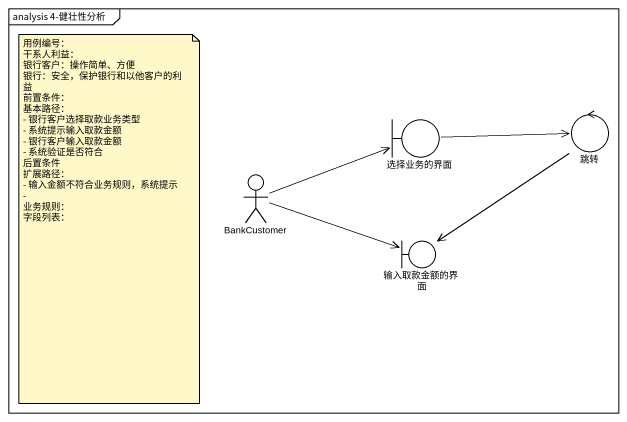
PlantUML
@startuml
mainframe analysis 4-健壮性分析
control 跳转
boundary 选择业务的界面
actor BankCustomer
boundary 输入取款金额的界面
跳转 --> 输入取款金额的界面
选择业务的界面 -right-> 跳转
BankCustomer -right-> 选择业务的界面
BankCustomer -right-> 输入取款金额的界面
note as N1
  用例编号：
  干系人利益：
  银行客户：操作简单、方便
  银行：安全，保护银行和以他客户的利益
  前置条件：
  基本路径：
  - 银行客户选择取款业务类型
  - 系统提示输入取款金额
  - 银行客户输入取款金额
  - 系统验证是否符合
  后置条件
  扩展路径：
  - 输入金额不符合业务规则，系统提示
  -
  业务规则：
  字段列表：
end note
@enduml
